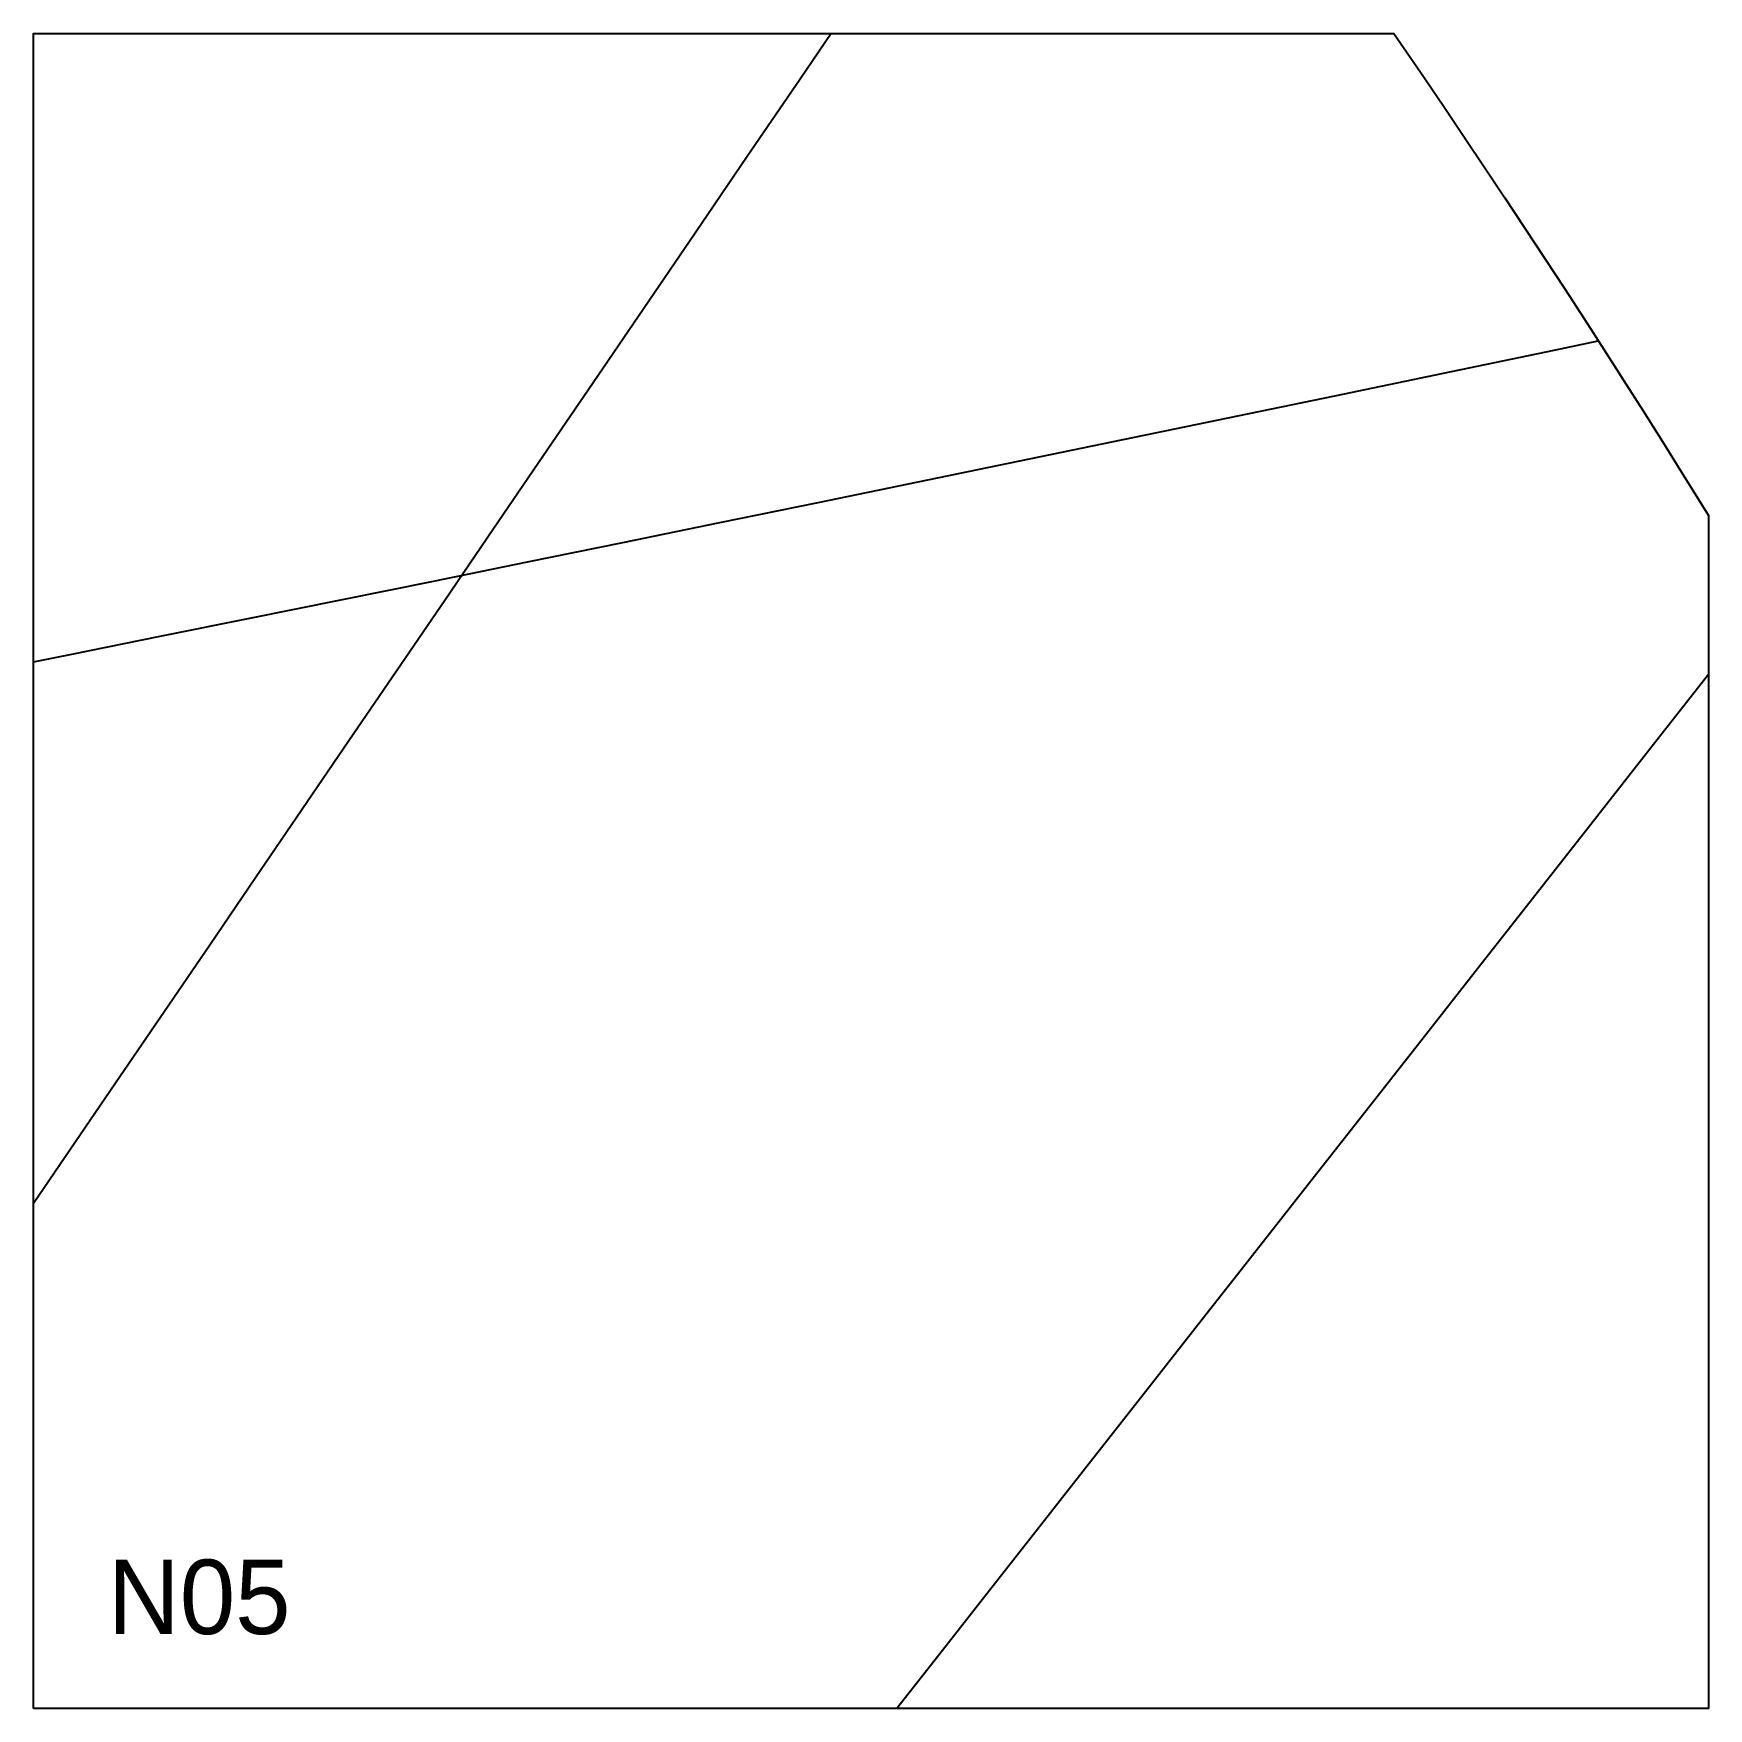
# Model space of a CAD drawing. Header units: millimetres. Extents: x 0 to 900, y 0 to 900.
import ezdxf

# ---------------------------------------------------------------- set-up
doc = ezdxf.new("R2010")
doc.units = ezdxf.units.MM
for name, color, linetype in [('CUT', 1, 'Continuous'), ('DECL', 30, 'Continuous'), ('HOUR15', 9, 'Continuous'), ('HOUR30', 8, 'Continuous'), ('ID', 3, 'Continuous')]:
    doc.layers.add(name, color=color, linetype=linetype)

msp = doc.modelspace()

# ---------------------------------------------------------------- linework, layer by layer
at = {"layer": 'CUT'}
msp.add_lwpolyline([(0, 0), (0, 900), (730.91, 900), (736.14, 892.4), (747.14, 876.32), (758.09, 860.2), (768.98, 844.05), (779.83, 827.87), (790.63, 811.66), (801.38, 795.41), (812.08, 779.13), (822.73, 762.81), (833.33, 746.47), (843.87, 730.09), (854.37, 713.68), (864.82, 697.23), (875.22, 680.76), (885.56, 664.25), (895.86, 647.71), (900, 641.02), (900, 0), (0, 0)], close=True, dxfattribs=at)
at = {"layer": 'DECL'}
msp.add_lwpolyline([(0, 562.45), (20.51, 566.56), (68.03, 576.12), (116.26, 585.84), (165.22, 595.74), (214.93, 605.82), (265.4, 616.08), (316.66, 626.53), (368.72, 637.18), (421.62, 648.02), (475.36, 659.07), (529.98, 670.32), (585.49, 681.79), (641.93, 693.48), (699.31, 705.39), (757.66, 717.54), (817.02, 729.92), (840.78, 734.89)], dxfattribs=at)
at = {"layer": 'HOUR15'}
msp.add_lwpolyline([(900, 555.61), (868.45, 515.4), (836.74, 475), (805.45, 435.13), (774.58, 395.79), (744.1, 356.95), (714.01, 318.62), (684.31, 280.77), (654.99, 243.41), (626.03, 206.5), (597.43, 170.06), (569.18, 134.07), (541.27, 98.51), (513.7, 63.38), (486.46, 28.67), (463.96, 0)], dxfattribs=at)
at = {"layer": 'HOUR30'}
msp.add_lwpolyline([(428.67, 900), (411.94, 875.47), (383.55, 833.83), (355.53, 792.75), (327.9, 752.22), (300.63, 712.22), (273.71, 672.76), (247.15, 633.8), (220.93, 595.35), (195.04, 557.38), (169.48, 519.9), (144.24, 482.88), (119.32, 446.33), (94.7, 410.22), (70.38, 374.56), (46.35, 339.32), (22.61, 304.51), (0, 271.35)], dxfattribs=at)

# ---------------------------------------------------------------- texts
at = {"layer": 'ID'}
msp.add_text('N05', height=40, dxfattribs=at).set_placement((40, 40))

doc.saveas('drawing.dxf')
